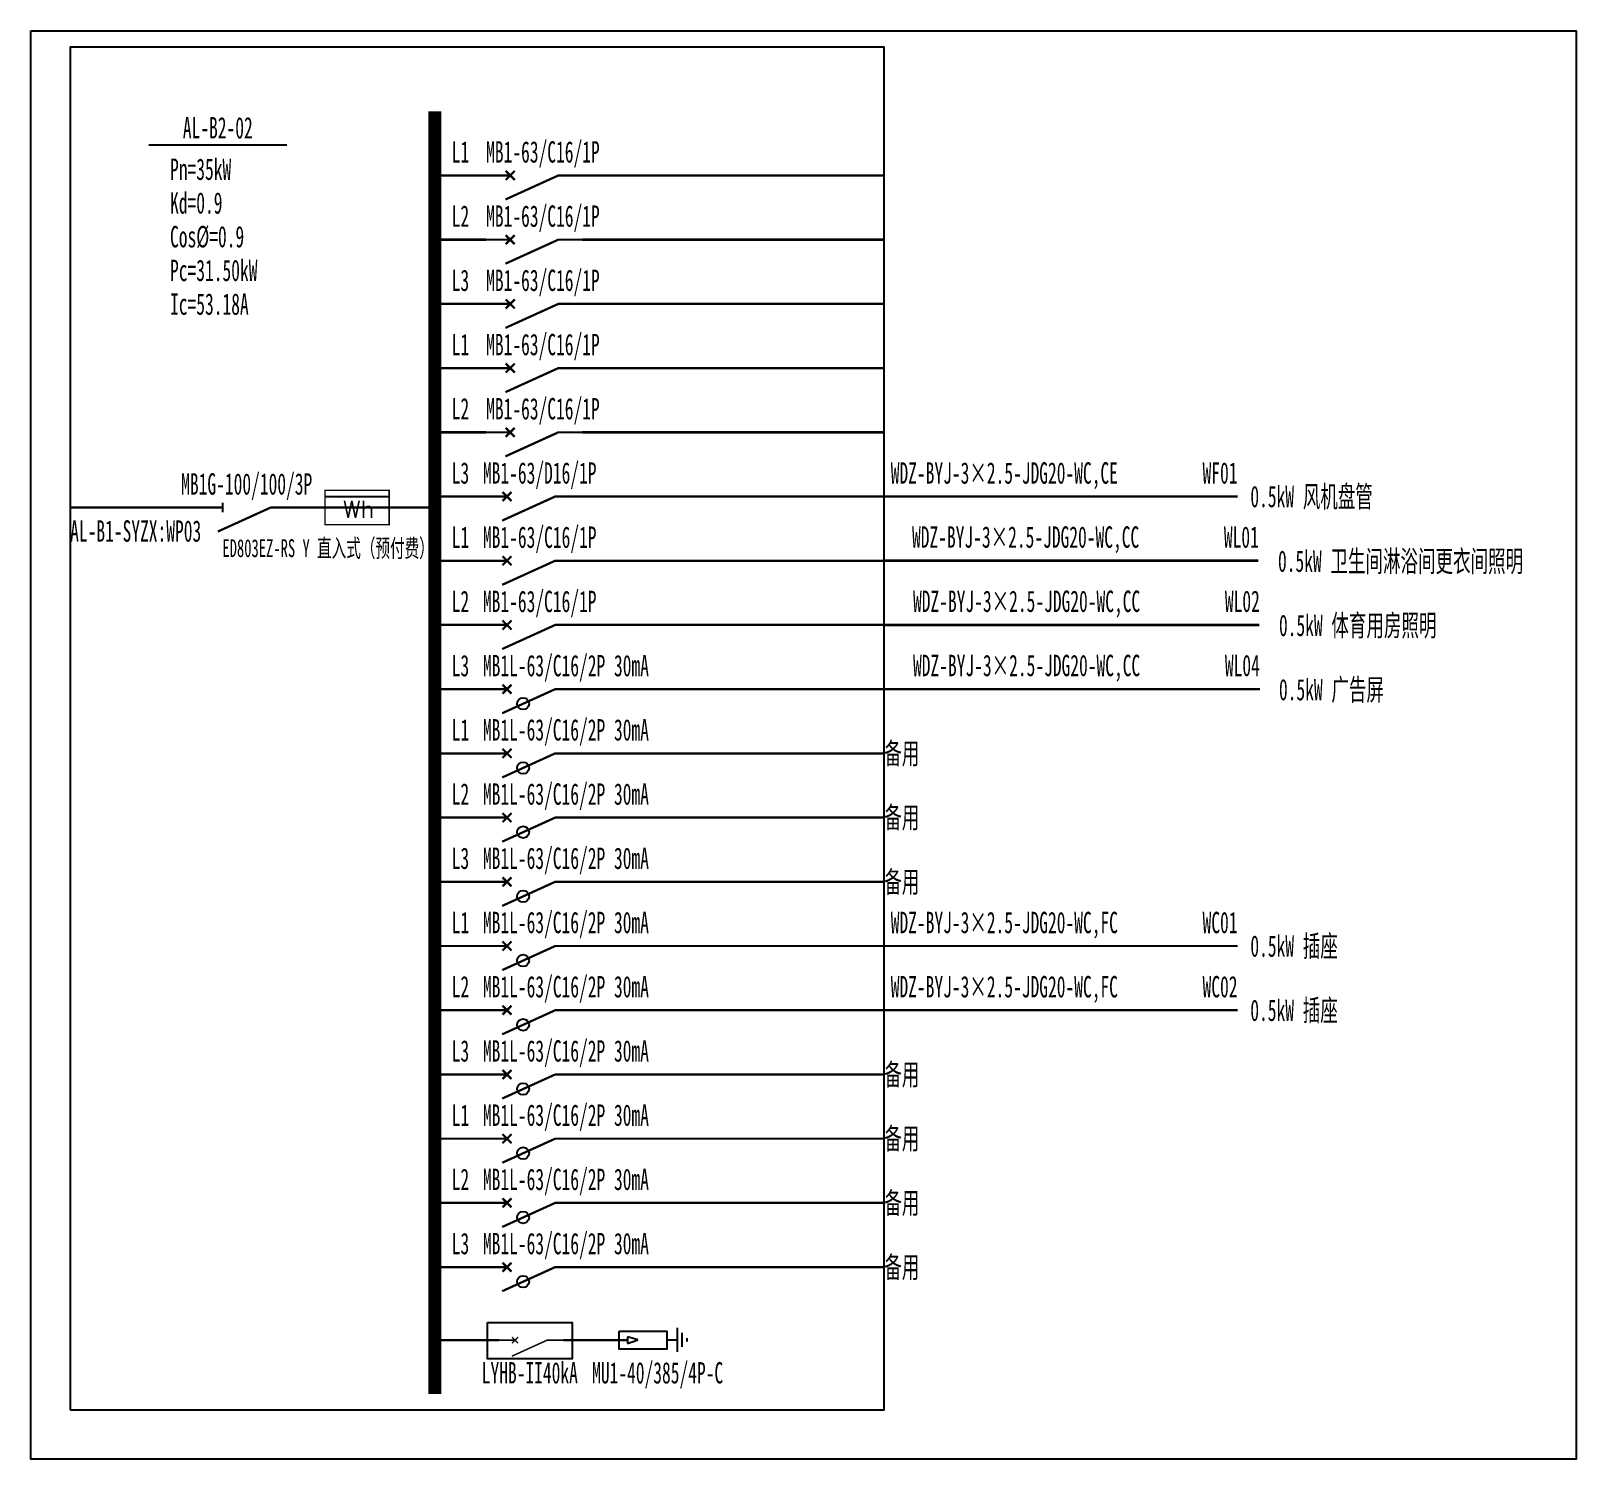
# Model space of a CAD drawing. Extents: x 1528469 to 1532800, y 418910 to 422913.
import ezdxf
from ezdxf.enums import TextEntityAlignment as Align

# ---------------------------------------------------------------- set-up
doc = ezdxf.new("R2010")
doc.units = 0
doc.header["$MEASUREMENT"] = 0
doc.layers.add('系统图', color=1, linetype='Continuous')
doc.styles.add('_SIMPLEX', font='simplex_.ttf', dxfattribs={"width": 0.6})
doc.styles.add('宋体', font='', dxfattribs={"width": 0.8, "height": 3.5})
doc.styles.get('宋体').set_extended_font_data('SimSun')

# ---------------------------------------------------------------- blocks, each defined once
blk = doc.blocks.new('$element$00000525')
at = {"const_width": 0.0233}
for points in [[(0, 0), (0, -0.25)], [(-0.25, -0.2), (0, -0.75), (0, -1)], [(-0.047, -0.203), (0.047, -0.297)], [(0.047, -0.203), (-0.047, -0.297)]]:
    blk.add_lwpolyline(points, dxfattribs=at)
blk.add_circle((-0.151, -0.417), 0.0615)
at = {"flags": 9}
blk.add_attdef('S', (0, 0), '', height=0.00000667, dxfattribs=at)
blk = doc.blocks.new('$element$00000492')
blk.add_line((0.173, 0), (0.173, -1))
at = {"const_width": 0.0233}
blk.add_lwpolyline([(-0.267, 0), (0.267, 0), (0.267, -1), (-0.267, -1), (-0.267, 0)], dxfattribs=at)
at = {"style": '_SIMPLEX'}
blk.add_text('Wh', height=0.2667, rotation=270, dxfattribs=at).set_placement((-0.161, -0.281))
at = {"flags": 9}
blk.add_attdef('S', (0, 0), '', height=0.00000667, dxfattribs=at)
blk.add_attdef('S', (0, 0), '', height=0.00000667, dxfattribs=at)
blk.add_attdef('S', (0, 0), '', height=0.00000667, dxfattribs=at)
blk = doc.blocks.new('$element$00000497')
at = {"const_width": 0.0233}
for points in [[(0, 0), (0, -0.25)], [(0, -1), (0, -0.75), (-0.25, -0.2)], [(-0.047, -0.297), (0.047, -0.203)], [(-0.047, -0.203), (0.047, -0.297)]]:
    blk.add_lwpolyline(points, dxfattribs=at)
at = {"flags": 9}
blk.add_attdef('S', (0, 0), '', height=0.00000667, dxfattribs=at)
blk = doc.blocks.new('$element$00000519')
at = {"const_width": 0.0233}
for points in [[(0, 0), (0, -0.25)], [(0, -1), (0, -0.75), (-0.25, -0.2)], [(-0.05, -0.25), (0.05, -0.25)]]:
    blk.add_lwpolyline(points, dxfattribs=at)
at = {"flags": 9}
blk.add_attdef('S', (0, 0), '', height=0.00000667, dxfattribs=at)

msp = doc.modelspace()

# ---------------------------------------------------------------- linework, layer by layer
at = {"color": 0, "linetype": 'ByBlock'}
msp.add_line((1528799.5, 422593.9), (1529185.7, 422593.9), dxfattribs=at)
at = {"color": 0}
for p, q in [((1530279.8, 419277.7), (1530279.8, 419210.5)), ((1530170, 419244.7), (1530140.8, 419252.6)), ((1530140.8, 419252.6), (1530140.8, 419234.4)), ((1530140.8, 419233.9), (1530170, 419244.7)), ((1530250.5, 419244.5), (1530278.6, 419244.5)), ((1530293.6, 419263.7), (1530293.6, 419224.4)), ((1530307.3, 419249.2), (1530307.3, 419239.5))]:
    msp.add_line(p, q, dxfattribs=at)
at = {"color": 0, "linetype": 'ByBlock'}
msp.add_lwpolyline([(1528578.8, 419048), (1530860.7, 419048), (1530860.7, 422868.2), (1528578.8, 422868.2)], close=True, dxfattribs=at)
for points, const_width in [([(1529600.7, 422688.2), (1529600.7, 419092.3)], 36), ([(1528578.8, 421577.5), (1528938.7, 421577.5)], 6.3), ([(1529208.7, 421577.5), (1529600.7, 421577.5)], 6.3), ([(1529600.7, 421608.2), (1529735.7, 421608.2)], 6.3), ([(1530005.7, 421608.2), (1531850.7, 421608.2)], 6.3), ([(1529600.7, 421428.2), (1529735.7, 421428.2)], 6.3), ([(1530005.7, 421428.2), (1530860.7, 421428.2)], 6.3), ([(1530860.7, 421428.2), (1531909.3, 421428.2)], 6.94), ([(1529600.7, 421248.2), (1529735.7, 421248.2)], 6.3), ([(1530005.7, 421248.2), (1530860.7, 421248.2)], 6.3), ([(1530860.7, 421248.2), (1531912, 421248.2)], 6.94), ([(1529600.7, 421068.2), (1529735.7, 421068.2)], 6.3), ([(1530005.7, 421068.2), (1530860.7, 421068.2)], 6.3), ([(1530860.7, 421068.2), (1531913.4, 421068.2)], 6.94), ([(1529600.7, 420888.2), (1529735.7, 420888.2)], 6.3), ([(1530005.7, 420888.2), (1530860.7, 420888.2)], 6.3), ([(1529600.7, 420708.2), (1529735.7, 420708.2)], 6.3), ([(1530005.7, 420708.2), (1530860.7, 420708.2)], 6.3), ([(1529600.7, 420528.2), (1529735.7, 420528.2)], 6.3), ([(1530005.7, 420528.2), (1530860.7, 420528.2)], 6.3), ([(1529600.7, 420348.2), (1529735.7, 420348.2)], 6.3), ([(1530005.7, 420348.2), (1531850.7, 420348.2)], 6.3), ([(1529600.7, 420168.2), (1529735.7, 420168.2)], 6.3), ([(1530005.7, 420168.2), (1531850.7, 420168.2)], 6.3), ([(1529600.7, 419988.2), (1529735.7, 419988.2)], 6.3), ([(1530005.7, 419988.2), (1530860.7, 419988.2)], 6.3), ([(1529600.7, 419808.2), (1529735.7, 419808.2)], 6.3), ([(1530005.7, 419808.2), (1530860.7, 419808.2)], 6.3), ([(1529600.7, 419628.2), (1529735.7, 419628.2)], 6.3), ([(1530005.7, 419628.2), (1530860.7, 419628.2)], 6.3), ([(1529600.7, 419448.2), (1529735.7, 419448.2)], 6.3), ([(1530005.7, 419448.2), (1530860.7, 419448.2)], 6.3)]:
    msp.add_lwpolyline(points, dxfattribs=dict(at, const_width=const_width))
at = {"color": 0, "const_width": 6.94}
for points in [[(1529744.7, 422508.2), (1529600.7, 422508.2)], [(1530014.7, 422508.2), (1530860.7, 422508.2)], [(1529744.7, 422328.2), (1529600.7, 422328.2)], [(1530014.7, 422328.2), (1530860.7, 422328.2)], [(1529744.7, 422148.2), (1529600.7, 422148.2)], [(1530014.7, 422148.2), (1530860.7, 422148.2)], [(1529744.7, 421968.2), (1529600.7, 421968.2)], [(1530014.7, 421968.2), (1530860.7, 421968.2)], [(1529744.7, 421788.2), (1529600.7, 421788.2)], [(1530014.7, 421788.2), (1530860.7, 421788.2)]]:
    msp.add_lwpolyline(points, dxfattribs=at)
at = {"color": 0}
for points in [[(1529748.8, 419293), (1529985.4, 419293), (1529985.4, 419191), (1529748.8, 419191)], [(1530118, 419268.7), (1530250.8, 419268.7), (1530250.8, 419218.6), (1530118, 419218.6)]]:
    msp.add_lwpolyline(points, close=True, dxfattribs=at)
at = {"color": 0, "linetype": 'Continuous', "const_width": 6.3}
for points in [[(1529600.7, 419243.5), (1529780.8, 419243.5)], [(1529960.8, 419243.5), (1530140.8, 419243.5)]]:
    msp.add_lwpolyline(points, dxfattribs=at)
at = {"layer": '系统图'}
msp.add_lwpolyline([(1528468.8, 422913.3), (1532799.7, 422913.3), (1532799.7, 418910.1), (1528468.8, 418910.1)], close=True, dxfattribs=at)

# ---------------------------------------------------------------- block references
at = {"color": 0}
for name, p, xscale, yscale, zscale, rotation in [('$element$00000497', (1529744.7, 422508.2), 270, 270, 270, 90.0000051727018), ('$element$00000497', (1529744.7, 422328.2), 270, 270, 270, 90.0000051727018), ('$element$00000497', (1529744.7, 422148.2), 270, 270, 270, 90.0000051727018), ('$element$00000497', (1529744.7, 421968.2), 270, 270, 270, 90.0000051727018), ('$element$00000497', (1529744.7, 421788.2), 270, 270, 270, 90.0000051727018), ('$element$00000492', (1529292.9, 421577.5), 180, 180, 180, 90), ('$element$00000497', (1529780.8, 419243.5), 180, 180, 180, 90)]:
    msp.add_blockref(name, p, dxfattribs=dict(at, xscale=xscale, yscale=yscale, zscale=zscale, rotation=rotation))
at = {"color": 0, "linetype": 'ByBlock', "xscale": 270, "yscale": 270, "zscale": 270, "rotation": 90}
for name, p in [('$element$00000497', (1529735.7, 421608.2)), ('$element$00000519', (1528938.7, 421577.5)), ('$element$00000497', (1529735.7, 421428.2)), ('$element$00000497', (1529735.7, 421428.2)), ('$element$00000497', (1529735.7, 421248.2)), ('$element$00000497', (1529735.7, 421248.2)), ('$element$00000525', (1529735.7, 421068.2)), ('$element$00000525', (1529735.7, 420888.2)), ('$element$00000525', (1529735.7, 420708.2)), ('$element$00000525', (1529735.7, 420528.2)), ('$element$00000525', (1529735.7, 420348.2)), ('$element$00000525', (1529735.7, 420168.2)), ('$element$00000525', (1529735.7, 419988.2)), ('$element$00000525', (1529735.7, 419808.2)), ('$element$00000525', (1529735.7, 419628.2)), ('$element$00000525', (1529735.7, 419448.2))]:
    msp.add_blockref(name, p, dxfattribs=at)

# ---------------------------------------------------------------- texts
at = {"color": 0, "linetype": 'ByBlock', "style": '宋体', "width": 0.6}
for s, p in [('AL-B2-02', (1528992.6, 422593.9)), ('L3', (1529672.7, 421626.2)), ('L1', (1529672.7, 421446.2)), ('L2', (1529672.7, 421266.2)), ('L3', (1529672.7, 421086.2)), ('L1', (1529672.7, 420906.2)), ('L2', (1529672.7, 420726.2)), ('L3', (1529672.7, 420546.2)), ('L1', (1529672.7, 420366.2)), ('L2', (1529672.7, 420186.2)), ('L3', (1529672.7, 420006.2)), ('L1', (1529672.7, 419826.2)), ('L2', (1529672.7, 419646.2)), ('L3', (1529672.7, 419466.2))]:
    msp.add_text(s, height=60, dxfattribs=at).set_placement(p, align=Align.BOTTOM_CENTER)
at = {"color": 0, "style": '宋体', "width": 0.6}
for s, p in [('L1', (1529672.7, 422526.2)), ('L2', (1529672.7, 422346.2)), ('L3', (1529672.7, 422166.2)), ('L1', (1529672.7, 421986.2)), ('L2', (1529672.7, 421806.2))]:
    msp.add_text(s, height=60, dxfattribs=at).set_placement(p, align=Align.BOTTOM_CENTER)
at = {"color": 40, "style": '宋体', "width": 0.6}
for p in [(1529744.7, 422526.2), (1529744.7, 422346.2), (1529744.7, 422166.2), (1529744.7, 421986.2), (1529744.7, 421806.2)]:
    msp.add_text('MB1-63/C16/1P', height=60, dxfattribs=at).set_placement(p, align=Align.BOTTOM_LEFT)
at = {"color": 0, "linetype": 'ByBlock', "style": '宋体', "width": 0.6}
for s, p in [('Pn=35kW', (1528858.8, 422495.6)), ('Kd=0.9', (1528858.8, 422401.1)), ('Cos%%C=0.9', (1528858.8, 422306.6)), ('Pc=31.50kW', (1528858.8, 422212.1)), ('Ic=53.18A', (1528858.8, 422117.6))]:
    msp.add_text(s, height=60, dxfattribs=at).set_placement(p)
at = {"color": 110, "linetype": 'ByBlock', "style": '宋体', "width": 0.6}
msp.add_text('MB1-63/D16/1P', height=60, dxfattribs=at).set_placement((1529735.7, 421626.2), align=Align.BOTTOM_LEFT)
at = {"color": 0, "linetype": 'ByBlock', "style": '宋体', "width": 0.6}
for s, p in [('WDZ-BYJ-3×2.5-JDG20-WC,CE', (1530878.7, 421626.2)), ('WDZ-BYJ-3×2.5-JDG20-WC,CC', (1530938.4, 421446.6)), ('WDZ-BYJ-3×2.5-JDG20-WC,CC', (1530941.2, 421266.6)), ('WDZ-BYJ-3×2.5-JDG20-WC,CC', (1530941.2, 421086.6)), ('WDZ-BYJ-3×2.5-JDG20-WC,FC', (1530878.7, 420366.2)), ('WDZ-BYJ-3×2.5-JDG20-WC,FC', (1530878.7, 420186.2))]:
    msp.add_text(s, height=60, dxfattribs=at).set_placement(p, align=Align.BOTTOM_LEFT)
for s, p in [('WF01', (1531850.7, 421626.2)), ('WL01', (1531910.4, 421446.6)), ('WL02', (1531913.2, 421266.6)), ('WL04', (1531913.2, 421086.6)), ('WC01', (1531850.7, 420366.2)), ('WC02', (1531850.7, 420186.2))]:
    msp.add_text(s, height=60, dxfattribs=at).set_placement(p, align=Align.BOTTOM_RIGHT)
at = {"color": 190, "linetype": 'ByBlock', "style": '宋体', "width": 0.6}
msp.add_text('MB1G-100/100/3P', height=60, dxfattribs=at).set_placement((1529073.7, 421595.5), align=Align.BOTTOM_CENTER)
at = {"color": 0, "linetype": 'ByBlock', "style": '宋体', "width": 0.6}
for s, p in [('0.5kW 风机盘管', (1531886.7, 421608.2)), ('0.5kW 卫生间淋浴间更衣间照明', (1531964.1, 421427)), ('0.5kW 体育用房照明', (1531966.9, 421247)), ('0.5kW 广告屏', (1531966.9, 421067)), ('备用', (1530860.7, 420888.2)), ('备用', (1530860.7, 420708.8)), ('备用', (1530860.7, 420528.2)), ('0.5kW 插座', (1531886.7, 420348.2)), ('0.5kW 插座', (1531886.6, 420168.2)), ('备用', (1530860.7, 419988.2)), ('备用', (1530860.7, 419808.8)), ('备用', (1530860.7, 419628.2)), ('备用', (1530860.7, 419448.2))]:
    msp.add_text(s, height=60, dxfattribs=at).set_placement(p, align=Align.MIDDLE_LEFT)
msp.add_text('AL-B1-SYZX:WP03', height=60, dxfattribs=at).set_placement((1528578.8, 421541.5), align=Align.TOP_LEFT)
at = {"color": 40, "linetype": 'ByBlock', "style": '宋体', "width": 0.6}
for p in [(1529735.7, 421446.2), (1529735.7, 421266.2)]:
    msp.add_text('MB1-63/C16/1P', height=60, dxfattribs=at).set_placement(p, align=Align.BOTTOM_LEFT)
at = {"color": 2, "style": '宋体', "width": 0.6}
msp.add_text('ED803EZ-RS Y 直入式（预付费）', height=50, dxfattribs=at).set_placement((1529301.8, 421488.5), align=Align.TOP_CENTER)
at = {"color": 3, "linetype": 'ByBlock', "style": '宋体', "width": 0.6}
for p in [(1529735.7, 421086.2), (1529735.7, 420906.2), (1529735.7, 420726.2), (1529735.7, 420546.2), (1529735.7, 420366.2), (1529735.7, 420186.2), (1529735.7, 420006.2), (1529735.7, 419826.2), (1529735.7, 419646.2), (1529735.7, 419466.2)]:
    msp.add_text('MB1L-63/C16/2P 30mA', height=60, dxfattribs=at).set_placement(p, align=Align.BOTTOM_LEFT)
at = {"color": 40, "style": '宋体', "width": 0.6}
msp.add_text('LYHB-II40kA', height=60, dxfattribs=at).set_placement((1529867.1, 419182), align=Align.TOP_CENTER)
at = {"color": 30, "style": '宋体', "width": 0.6}
msp.add_text('MU1-40/385/4P-C', height=60, dxfattribs=at).set_placement((1530225.4, 419182), align=Align.TOP_CENTER)

doc.saveas('drawing.dxf')
